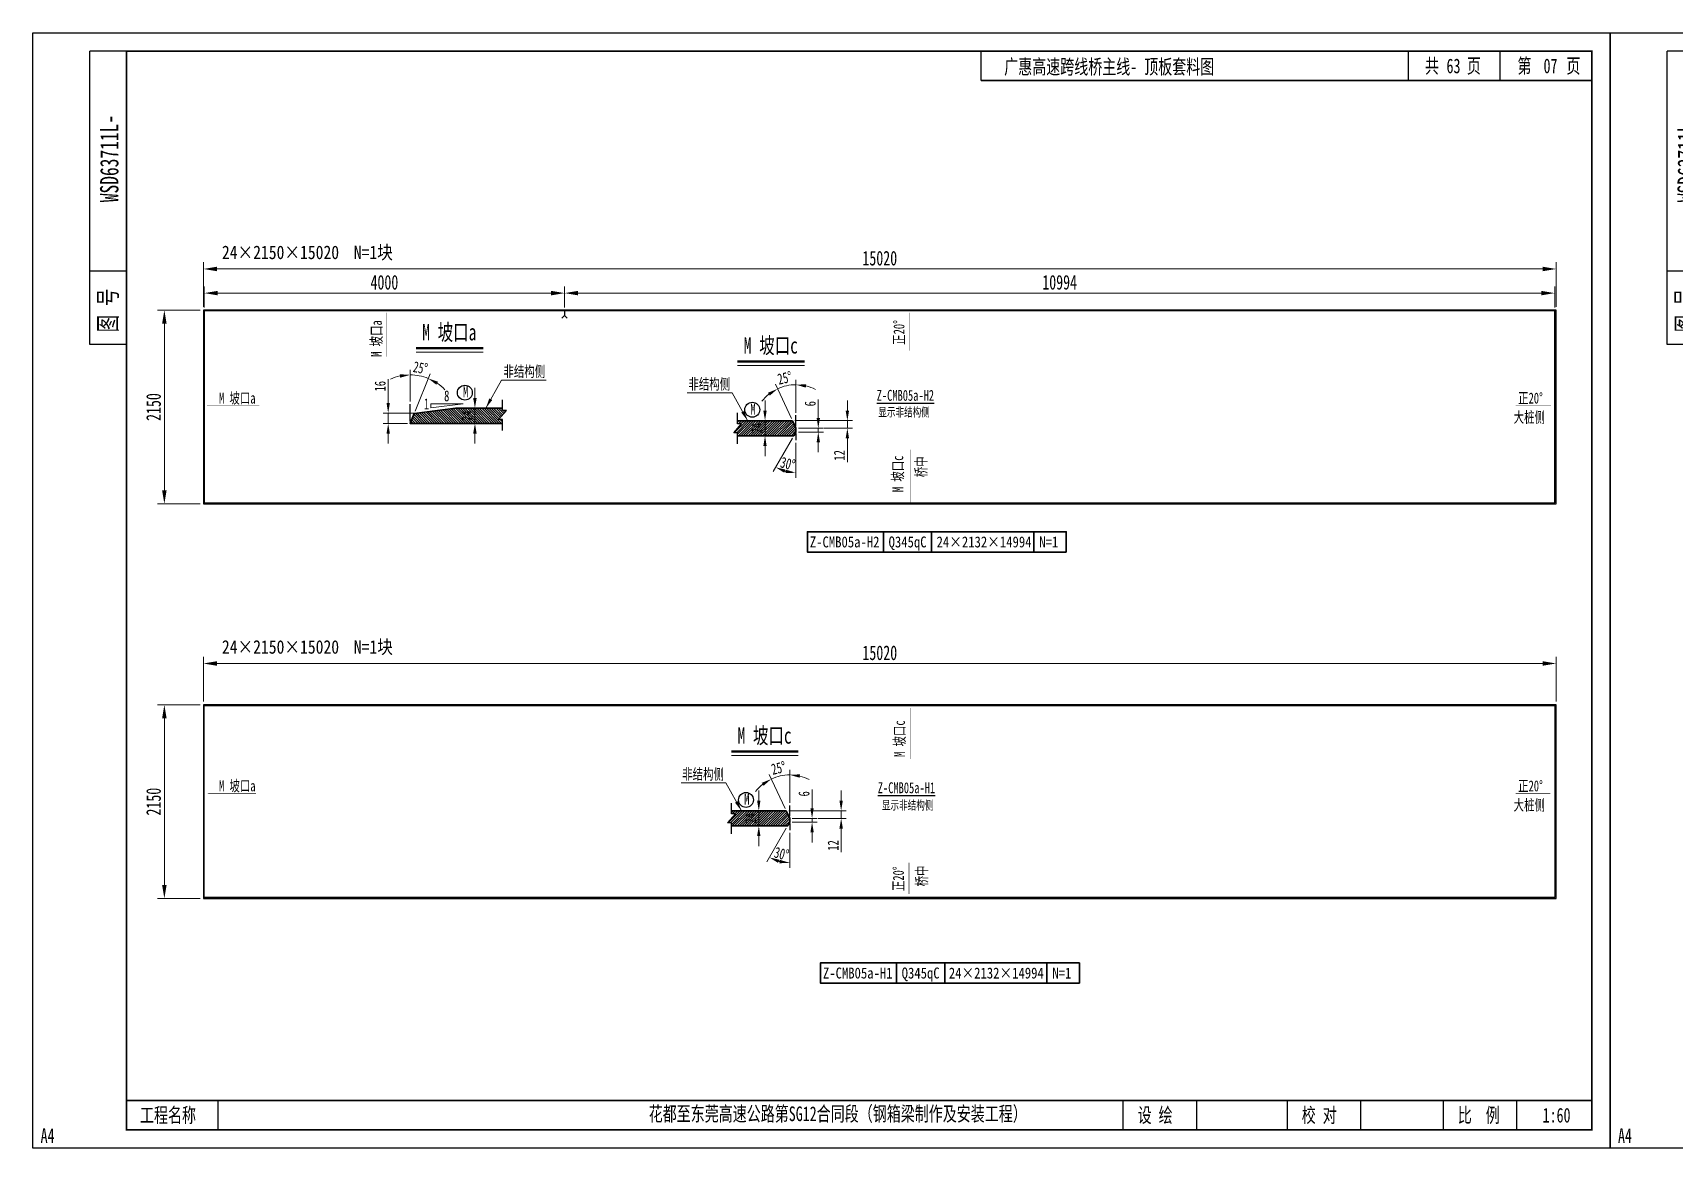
# Model space of a CAD drawing. Extents: x 1629247 to 2251351, y -601856 to -65897.
# Drawn here: x 2104269 to 2122492, y -97456 to -85073 of the extents above; entities that cross this region are included whole.
import ezdxf
from ezdxf.enums import TextEntityAlignment as Align

# ---------------------------------------------------------------- set-up
doc = ezdxf.new("R2010")
doc.units = 0
doc.header["$LTSCALE"] = 2
doc.header["$MEASUREMENT"] = 0
doc.header["$PDMODE"] = 35
doc.header["$PDSIZE"] = 50
doc.linetypes.add('PHANTOM', pattern=[63.5, 31.75, -6.35, 6.35, -6.35, 6.35, -6.35])
doc.layers.get('0').update_dxf_attribs({"linetype": 'CONTINUOUS'})
doc.layers.get('Defpoints').update_dxf_attribs({"linetype": 'CONTINUOUS'})
for name, color, linetype, lineweight in [('1图框轮廓', 7, 'CONTINUOUS', 35), ('文字层', 4, 'CONTINUOUS', 13), ('标注层', 3, 'CONTINUOUS', 13)]:
    doc.layers.add(name, color=color, linetype=linetype, lineweight=lineweight)
doc.layers.add('A3', color=7, linetype='CONTINUOUS')
doc.styles.add('仿宋', font='仿宋_GB2312_1.ttf', dxfattribs={"width": 0.7})
doc.dimstyles.new('标准标注样式-45', dxfattribs={"dimscale": 45, "dimtxt": 2.7, "dimasz": 2.5, "dimexe": 1.25, "dimexo": 0.625, "dimtad": 1, "dimdec": 0, "dimdsep": 46, "dimtxsty": '仿宋', "dimcen": 2.5, "dimclrd": 3, "dimclre": 3, "dimclrt": 4, "dimazin": 0, "dimtfac": 1, "dimtdec": 0, "dimtmove": 0, "dimatfit": 3, "dimfxl": 1.25, "dimlwd": 13, "dimlwe": 13, "dimarcsym": 0})
doc.dimstyles.new('标准标注样式-60', dxfattribs={"dimscale": 60, "dimtxt": 2.7, "dimasz": 2.5, "dimexe": 1.25, "dimexo": 0.625, "dimtad": 1, "dimdec": 0, "dimdsep": 46, "dimtxsty": '仿宋', "dimcen": 2.5, "dimclrd": 3, "dimclre": 3, "dimclrt": 4, "dimazin": 0, "dimtfac": 1, "dimtdec": 0, "dimtmove": 0, "dimatfit": 3, "dimfxl": 1.25, "dimlwd": 13, "dimlwe": 13, "dimarcsym": 0})

# ---------------------------------------------------------------- blocks, each defined once
blk = doc.blocks.new('*D822')
at = {"color": 3, "lineweight": 13, "ltscale": 3}
for p, q in [((2106172, -88124), (2106172, -87888)), ((2110172, -88124), (2110172, -87888))]:
    blk.add_line(p, q, dxfattribs=at)
at = {"color": 3, "linetype": 'ByBlock', "lineweight": 13, "ltscale": 3}
blk.add_line((2106322, -87963), (2110022, -87963), dxfattribs=at)
at = {"color": 3, "ltscale": 3}
for points in [[(2106322, -87938), (2106322, -87988), (2106172, -87963)], [(2110022, -87938), (2110022, -87988), (2110172, -87963)]]:
    blk.add_solid(points, dxfattribs=at)
at = {"layer": 'Defpoints', "color": 0, "ltscale": 3}
for p in [(2110172, -87963), (2106172, -88161), (2110172, -88161)]:
    blk.add_point(p, dxfattribs=at)
at = {"color": 4, "ltscale": 3, "insert": (2108172, -87844), "char_height": 162, "attachment_point": 5, "style": '仿宋'}
blk.add_mtext('4000', dxfattribs=at)
blk = doc.blocks.new('*D823')
at = {"color": 3, "lineweight": 13, "ltscale": 3}
for p, q in [((2110172, -88124), (2110172, -87888)), ((2121166, -88124), (2121166, -87888))]:
    blk.add_line(p, q, dxfattribs=at)
at = {"color": 3, "linetype": 'ByBlock', "lineweight": 13, "ltscale": 3}
blk.add_line((2110322, -87963), (2121016, -87963), dxfattribs=at)
at = {"color": 3, "ltscale": 3}
for points in [[(2110322, -87938), (2110322, -87988), (2110172, -87963)], [(2121016, -87938), (2121016, -87988), (2121166, -87963)]]:
    blk.add_solid(points, dxfattribs=at)
at = {"layer": 'Defpoints', "color": 0, "ltscale": 3}
for p in [(2121166, -87963), (2110172, -88161), (2121166, -88161)]:
    blk.add_point(p, dxfattribs=at)
at = {"color": 4, "ltscale": 3, "insert": (2115669, -87844), "char_height": 162, "attachment_point": 5, "style": '仿宋'}
blk.add_mtext('10994', dxfattribs=at)
blk = doc.blocks.new('*D718')
at = {"color": 3, "lineweight": 13, "ltscale": 3}
for p, q in [((2106162, -88116), (2106162, -87620)), ((2121182, -88116), (2121182, -87620))]:
    blk.add_line(p, q, dxfattribs=at)
at = {"color": 3, "linetype": 'ByBlock', "lineweight": 13, "ltscale": 3}
blk.add_line((2121032, -87695), (2106312, -87695), dxfattribs=at)
at = {"color": 3, "ltscale": 3}
for points in [[(2106312, -87670), (2106312, -87720), (2106162, -87695)], [(2121032, -87670), (2121032, -87720), (2121182, -87695)]]:
    blk.add_solid(points, dxfattribs=at)
at = {"layer": 'Defpoints', "color": 0, "ltscale": 3}
for p in [(2106162, -87695), (2106162, -88153), (2121182, -88153)]:
    blk.add_point(p, dxfattribs=at)
at = {"color": 4, "ltscale": 3, "insert": (2113672, -87576), "char_height": 162, "attachment_point": 5, "style": '仿宋'}
blk.add_mtext('15020', dxfattribs=at)
blk = doc.blocks.new('*D719')
at = {"color": 3, "lineweight": 13, "ltscale": 3}
for p, q in [((2106125, -88153), (2105654, -88153)), ((2106125, -90303), (2105654, -90303))]:
    blk.add_line(p, q, dxfattribs=at)
at = {"color": 3, "linetype": 'ByBlock', "lineweight": 13, "ltscale": 3}
blk.add_line((2105729, -88303), (2105729, -90153), dxfattribs=at)
at = {"color": 3, "ltscale": 3}
for points in [[(2105704, -88303), (2105754, -88303), (2105729, -88153)], [(2105704, -90153), (2105754, -90153), (2105729, -90303)]]:
    blk.add_solid(points, dxfattribs=at)
at = {"layer": 'Defpoints', "color": 0, "ltscale": 3}
for p in [(2106162, -88153), (2105729, -90303), (2106162, -90303)]:
    blk.add_point(p, dxfattribs=at)
at = {"color": 4, "ltscale": 3, "insert": (2105610, -89228), "char_height": 162, "attachment_point": 5, "rotation": 90, "style": '仿宋'}
blk.add_mtext('2150', dxfattribs=at)
blk = doc.blocks.new('tukuangA4-')
at = {"layer": 'A3'}
for p, q in [((537, 7565), (537, 10327)), ((882, 10327), (537, 10327)), ((12951, 10051), (12951, 10327)), ((13814, 10051), (13814, 10327)), ((882, 8256), (537, 8256)), ((882, 7565), (537, 7565)), ((1745, 173), (1745, 449)), ((10266, 173), (10266, 449)), ((10957, 173), (10957, 449)), ((11811, 173), (11811, 449)), ((12502, 173), (12502, 449)), ((13280, 173), (13280, 449)), ((13971, 173), (13971, 449))]:
    blk.add_line(p, q, dxfattribs=at)
blk.add_lwpolyline([(14850, 10500), (14850, 0), (0, 0), (0, 10500)], close=True, dxfattribs=at)
for points, const_width in [([(882, 10327), (14677, 10327), (14677, 173), (882, 173), (882, 10327)], 17.3), ([(8927, 10051), (8927, 10327)], 13.8), ([(8927, 10051), (14677, 10051)], 13.8), ([(882, 449), (14677, 449)], 13.8)]:
    blk.add_lwpolyline(points, dxfattribs=dict(at, const_width=const_width))
at = {"layer": 'A3', "color": 7, "linetype": 'Continuous', "style": '仿宋', "width": 0.7}
for s, p in [('共    页', (13106, 10120)), ('第     页', (13977, 10120)), ('工程名称', (1009, 242)), ('花都至东莞高速公路第SG12合同段（钢箱梁制作及安装工程）', (5798, 255)), ('设 绘', (10401, 242)), ('校 对', (11946, 242)), ('比  例', (13415, 242))]:
    blk.add_text(s, height=138.1, dxfattribs=at).set_placement(p)
blk.add_text('WSD63711L-', height=172.6, rotation=90, dxfattribs=at).set_placement((806, 9316), align=Align.CENTER)
blk.add_text('图 号', height=172.6, rotation=90, dxfattribs=at).set_placement((793, 7681))
blk.add_text('A4', height=138.1, dxfattribs=at).set_placement((139, 50), align=Align.CENTER)
blk = doc.blocks.new('*D720')
at = {"color": 3, "lineweight": 13, "ltscale": 3}
for p, q in [((2106162, -92496), (2106162, -92000)), ((2121182, -92496), (2121182, -92000))]:
    blk.add_line(p, q, dxfattribs=at)
at = {"color": 3, "linetype": 'ByBlock', "lineweight": 13, "ltscale": 3}
blk.add_line((2121032, -92075), (2106312, -92075), dxfattribs=at)
at = {"color": 3, "ltscale": 3}
for points in [[(2106312, -92050), (2106312, -92100), (2106162, -92075)], [(2121032, -92050), (2121032, -92100), (2121182, -92075)]]:
    blk.add_solid(points, dxfattribs=at)
at = {"layer": 'Defpoints', "color": 0, "ltscale": 3}
for p in [(2106162, -92075), (2106162, -92534), (2121182, -92534)]:
    blk.add_point(p, dxfattribs=at)
at = {"color": 4, "ltscale": 3, "insert": (2113672, -91957), "char_height": 162, "attachment_point": 5, "style": '仿宋'}
blk.add_mtext('15020', dxfattribs=at)
blk = doc.blocks.new('*D721')
at = {"color": 3, "lineweight": 13, "ltscale": 3}
for p, q in [((2106125, -92534), (2105654, -92534)), ((2106125, -94684), (2105654, -94684))]:
    blk.add_line(p, q, dxfattribs=at)
at = {"color": 3, "linetype": 'ByBlock', "lineweight": 13, "ltscale": 3}
blk.add_line((2105729, -92684), (2105729, -94534), dxfattribs=at)
at = {"color": 3, "ltscale": 3}
for points in [[(2105704, -92684), (2105754, -92684), (2105729, -92534)], [(2105704, -94534), (2105754, -94534), (2105729, -94684)]]:
    blk.add_solid(points, dxfattribs=at)
at = {"layer": 'Defpoints', "color": 0, "ltscale": 3}
for p in [(2106162, -92534), (2105729, -94684), (2106162, -94684)]:
    blk.add_point(p, dxfattribs=at)
at = {"color": 4, "ltscale": 3, "insert": (2105610, -93609), "char_height": 162, "attachment_point": 5, "rotation": 90, "style": '仿宋'}
blk.add_mtext('2150', dxfattribs=at)
blk = doc.blocks.new('*D710')
at = {"layer": 'Defpoints', "color": 0}
for p in [(2112672, -93795), (2112672, -93837), (2112920, -93795)]:
    blk.add_point(p, dxfattribs=at)
at = {"layer": '标注层', "color": 3, "linetype": 'ByBlock', "lineweight": 13}
for p, q in [((2112920, -93682), (2112920, -93475)), ((2112920, -93837), (2112920, -93795)), ((2112920, -93949), (2112920, -94062))]:
    blk.add_line(p, q, dxfattribs=at)
at = {"layer": '标注层', "color": 3, "lineweight": 13}
for p, q in [((2112700, -93795), (2112977, -93795)), ((2112700, -93837), (2112977, -93837))]:
    blk.add_line(p, q, dxfattribs=at)
at = {"layer": '标注层', "color": 3}
for points in [[(2112902, -93682), (2112939, -93682), (2112920, -93795)], [(2112902, -93949), (2112939, -93949), (2112920, -93837)]]:
    blk.add_solid(points, dxfattribs=at)
at = {"layer": '标注层', "color": 4, "insert": (2112831, -93522), "char_height": 122, "attachment_point": 5, "rotation": 90, "style": '仿宋'}
blk.add_mtext('6', dxfattribs=at)
blk = doc.blocks.new('*D711')
at = {"layer": 'Defpoints', "color": 0}
for p in [(2112602, -93317), (2112672, -93651), (2112633, -93711), (2112672, -93771), (2112672, -93795)]:
    blk.add_point(p, dxfattribs=at)
at = {"layer": '标注层', "color": 3, "lineweight": 13}
for p, q in [((2112672, -93623), (2112672, -93255)), ((2112621, -93685), (2112444, -93306))]:
    blk.add_line(p, q, dxfattribs=at)
at = {"layer": '标注层', "color": 3, "linetype": 'ByBlock', "lineweight": 13}
for start, end in [(128.3719, 141.7439), (90, 115), (63.2561, 76.6281)]:
    blk.add_arc((2112672, -93795), 483, start, end, dxfattribs=at)
at = {"layer": '标注层', "color": 3}
for points in [[(2112362, -93400), (2112382, -93432), (2112468, -93357)], [(2112781, -93343), (2112786, -93306), (2112672, -93311)]]:
    blk.add_solid(points, dxfattribs=at)
at = {"layer": '标注层', "color": 4, "insert": (2112548, -93236), "char_height": 121.5, "attachment_point": 5, "rotation": 12.5, "style": '仿宋'}
blk.add_mtext('25°', dxfattribs=at)
blk = doc.blocks.new('*D712')
at = {"layer": 'Defpoints', "color": 0}
for p in [(2112672, -93837), (2112647, -93879), (2112672, -93853), (2112672, -93927), (2112517, -94261)]:
    blk.add_point(p, dxfattribs=at)
at = {"layer": '标注层', "color": 3, "lineweight": 13}
for p, q in [((2112633, -93903), (2112418, -94276)), ((2112672, -93955), (2112672, -94344))]:
    blk.add_line(p, q, dxfattribs=at)
at = {"layer": '标注层', "color": 3, "linetype": 'ByBlock', "lineweight": 13}
blk.add_arc((2112672, -93837), 451, 254.3166, 255.6834, dxfattribs=at)
at = {"layer": '标注层', "color": 3}
for points in [[(2112542, -94288), (2112557, -94254), (2112446, -94228)], [(2112562, -94255), (2112558, -94293), (2112672, -94288)]]:
    blk.add_solid(points, dxfattribs=at)
at = {"layer": '标注层', "color": 4, "insert": (2112582, -94188), "char_height": 121.5, "attachment_point": 5, "rotation": 345.6834, "style": '仿宋'}
blk.add_mtext('30°', dxfattribs=at)
blk = doc.blocks.new('*D925')
at = {"layer": 'Defpoints', "color": 0}
for p in [(2112329, -93711), (2112372, -93711), (2112372, -93879)]:
    blk.add_point(p, dxfattribs=at)
at = {"layer": '标注层', "color": 3, "linetype": 'ByBlock', "lineweight": 13}
for p, q in [((2112329, -93598), (2112329, -93486)), ((2112329, -93879), (2112329, -93711)), ((2112329, -93991), (2112329, -94104))]:
    blk.add_line(p, q, dxfattribs=at)
at = {"layer": '标注层', "color": 3, "lineweight": 13}
for p, q in [((2112344, -93711), (2112272, -93711)), ((2112344, -93879), (2112272, -93879))]:
    blk.add_line(p, q, dxfattribs=at)
at = {"layer": '标注层', "color": 3}
for points in [[(2112310, -93598), (2112347, -93598), (2112329, -93711)], [(2112310, -93991), (2112347, -93991), (2112329, -93879)]]:
    blk.add_solid(points, dxfattribs=at)
at = {"layer": '标注层', "color": 4, "insert": (2112240, -93795), "char_height": 121.5, "attachment_point": 5, "rotation": 90, "style": '仿宋'}
blk.add_mtext('24', dxfattribs=at)
blk = doc.blocks.new('*D713')
at = {"layer": 'Defpoints', "color": 0}
for p in [(2112633, -93711), (2112959, -93795), (2113243, -93795)]:
    blk.add_point(p, dxfattribs=at)
at = {"layer": '标注层', "color": 3, "linetype": 'ByBlock', "lineweight": 13}
for p, q in [((2113243, -93598), (2113243, -93486)), ((2113243, -93711), (2113243, -93795)), ((2113243, -93907), (2113243, -94171))]:
    blk.add_line(p, q, dxfattribs=at)
at = {"layer": '标注层', "color": 3, "lineweight": 13}
for p, q in [((2112661, -93711), (2113299, -93711)), ((2112987, -93795), (2113299, -93795))]:
    blk.add_line(p, q, dxfattribs=at)
at = {"layer": '标注层', "color": 3}
for points in [[(2113224, -93598), (2113262, -93598), (2113243, -93711)], [(2113224, -93907), (2113262, -93907), (2113243, -93795)]]:
    blk.add_solid(points, dxfattribs=at)
at = {"layer": '标注层', "color": 4, "insert": (2113154, -94095), "char_height": 121.5, "attachment_point": 5, "rotation": 90, "style": '仿宋'}
blk.add_mtext('12', dxfattribs=at)
blk = doc.blocks.new('*D745')
at = {"layer": 'Defpoints', "color": 0}
for p in [(2112741, -89463), (2112989, -89463), (2112741, -89505)]:
    blk.add_point(p, dxfattribs=at)
at = {"layer": '标注层', "color": 3, "linetype": 'ByBlock', "lineweight": 13}
for p, q in [((2112989, -89351), (2112989, -89144)), ((2112989, -89505), (2112989, -89463)), ((2112989, -89618), (2112989, -89730))]:
    blk.add_line(p, q, dxfattribs=at)
at = {"layer": '标注层', "color": 3, "lineweight": 13}
for p, q in [((2112769, -89463), (2113046, -89463)), ((2112769, -89505), (2113046, -89505))]:
    blk.add_line(p, q, dxfattribs=at)
at = {"layer": '标注层', "color": 3}
for points in [[(2112971, -89351), (2113008, -89351), (2112989, -89463)], [(2112971, -89618), (2113008, -89618), (2112989, -89505)]]:
    blk.add_solid(points, dxfattribs=at)
at = {"layer": '标注层', "color": 4, "insert": (2112900, -89191), "char_height": 122, "attachment_point": 5, "rotation": 90, "style": '仿宋'}
blk.add_mtext('6', dxfattribs=at)
blk = doc.blocks.new('*D746')
at = {"layer": 'Defpoints', "color": 0}
for p in [(2112671, -88985), (2112702, -89379), (2112741, -89320), (2112741, -89439), (2112741, -89463)]:
    blk.add_point(p, dxfattribs=at)
at = {"layer": '标注层', "color": 3, "lineweight": 13}
for p, q in [((2112741, -89292), (2112741, -88924)), ((2112690, -89354), (2112513, -88975))]:
    blk.add_line(p, q, dxfattribs=at)
at = {"layer": '标注层', "color": 3, "linetype": 'ByBlock', "lineweight": 13}
for start, end in [(128.3719, 141.7439), (90, 115), (63.2561, 76.6281)]:
    blk.add_arc((2112741, -89463), 483, start, end, dxfattribs=at)
at = {"layer": '标注层', "color": 3}
for points in [[(2112431, -89069), (2112451, -89101), (2112537, -89026)], [(2112850, -89012), (2112855, -88975), (2112741, -88980)]]:
    blk.add_solid(points, dxfattribs=at)
at = {"layer": '标注层', "color": 4, "insert": (2112617, -88905), "char_height": 121.5, "attachment_point": 5, "rotation": 12.5, "style": '仿宋'}
blk.add_mtext('25°', dxfattribs=at)
blk = doc.blocks.new('*D747')
at = {"layer": 'Defpoints', "color": 0}
for p in [(2112717, -89547), (2112741, -89505), (2112741, -89522), (2112741, -89596), (2112586, -89930)]:
    blk.add_point(p, dxfattribs=at)
at = {"layer": '标注层', "color": 3, "lineweight": 13}
for p, q in [((2112702, -89572), (2112487, -89945)), ((2112741, -89624), (2112741, -90013))]:
    blk.add_line(p, q, dxfattribs=at)
at = {"layer": '标注层', "color": 3, "linetype": 'ByBlock', "lineweight": 13}
blk.add_arc((2112741, -89505), 451, 254.3166, 255.6834, dxfattribs=at)
at = {"layer": '标注层', "color": 3}
for points in [[(2112611, -89957), (2112626, -89923), (2112515, -89896)], [(2112631, -89924), (2112627, -89961), (2112741, -89957)]]:
    blk.add_solid(points, dxfattribs=at)
at = {"layer": '标注层', "color": 4, "insert": (2112651, -89857), "char_height": 121.5, "attachment_point": 5, "rotation": 345.6834, "style": '仿宋'}
blk.add_mtext('30°', dxfattribs=at)
blk = doc.blocks.new('*D928')
at = {"layer": 'Defpoints', "color": 0}
for p in [(2112398, -89379), (2112441, -89379), (2112441, -89547)]:
    blk.add_point(p, dxfattribs=at)
at = {"layer": '标注层', "color": 3, "linetype": 'ByBlock', "lineweight": 13}
for p, q in [((2112398, -89267), (2112398, -89154)), ((2112398, -89547), (2112398, -89379)), ((2112398, -89660), (2112398, -89772))]:
    blk.add_line(p, q, dxfattribs=at)
at = {"layer": '标注层', "color": 3, "lineweight": 13}
for p, q in [((2112413, -89379), (2112341, -89379)), ((2112413, -89547), (2112341, -89547))]:
    blk.add_line(p, q, dxfattribs=at)
at = {"layer": '标注层', "color": 3}
for points in [[(2112379, -89267), (2112416, -89267), (2112398, -89379)], [(2112379, -89660), (2112416, -89660), (2112398, -89547)]]:
    blk.add_solid(points, dxfattribs=at)
at = {"layer": '标注层', "color": 4, "insert": (2112309, -89463), "char_height": 121.5, "attachment_point": 5, "rotation": 90, "style": '仿宋'}
blk.add_mtext('24', dxfattribs=at)
blk = doc.blocks.new('*D748')
at = {"layer": 'Defpoints', "color": 0}
for p in [(2112702, -89379), (2113028, -89463), (2113312, -89463)]:
    blk.add_point(p, dxfattribs=at)
at = {"layer": '标注层', "color": 3, "linetype": 'ByBlock', "lineweight": 13}
for p, q in [((2113312, -89267), (2113312, -89154)), ((2113312, -89379), (2113312, -89463)), ((2113312, -89576), (2113312, -89840))]:
    blk.add_line(p, q, dxfattribs=at)
at = {"layer": '标注层', "color": 3, "lineweight": 13}
for p, q in [((2112730, -89379), (2113368, -89379)), ((2113056, -89463), (2113368, -89463))]:
    blk.add_line(p, q, dxfattribs=at)
at = {"layer": '标注层', "color": 3}
for points in [[(2113293, -89267), (2113331, -89267), (2113312, -89379)], [(2113293, -89576), (2113331, -89576), (2113312, -89463)]]:
    blk.add_solid(points, dxfattribs=at)
at = {"layer": '标注层', "color": 4, "insert": (2113223, -89764), "char_height": 121.5, "attachment_point": 5, "rotation": 90, "style": '仿宋'}
blk.add_mtext('12', dxfattribs=at)
blk = doc.blocks.new('*D749')
at = {"layer": 'Defpoints', "color": 0}
for p in [(2109177, -89241), (2109210, -89241), (2109202, -89409)]:
    blk.add_point(p, dxfattribs=at)
at = {"layer": '标注层', "color": 3, "linetype": 'ByBlock', "lineweight": 13}
for p, q in [((2109177, -89129), (2109177, -89016)), ((2109177, -89409), (2109177, -89241)), ((2109177, -89522), (2109177, -89634))]:
    blk.add_line(p, q, dxfattribs=at)
at = {"layer": '标注层', "color": 3, "lineweight": 13}
for p, q in [((2109182, -89241), (2109121, -89241)), ((2109174, -89409), (2109121, -89409))]:
    blk.add_line(p, q, dxfattribs=at)
at = {"layer": '标注层', "color": 3}
for points in [[(2109158, -89129), (2109196, -89129), (2109177, -89241)], [(2109158, -89522), (2109196, -89522), (2109177, -89409)]]:
    blk.add_solid(points, dxfattribs=at)
at = {"layer": '标注层', "color": 4, "insert": (2109088, -89325), "char_height": 121.5, "attachment_point": 5, "rotation": 90, "style": '仿宋'}
blk.add_mtext('24', dxfattribs=at)
blk = doc.blocks.new('*D750')
at = {"layer": 'Defpoints', "color": 0}
for p in [(2108593, -88889), (2108457, -89196), (2108457, -89389), (2108457, -89409), (2108501, -89299)]:
    blk.add_point(p, dxfattribs=at)
at = {"layer": '标注层', "color": 3, "lineweight": 13}
for p, q in [((2108457, -89168), (2108457, -88815)), ((2108512, -89273), (2108679, -88858))]:
    blk.add_line(p, q, dxfattribs=at)
at = {"layer": '标注层', "color": 3, "linetype": 'ByBlock', "lineweight": 13}
for start, end in [(101.9979, 113.9959), (68, 90), (44.0041, 56.0021)]:
    blk.add_arc((2108457, -89409), 538, start, end, dxfattribs=at)
at = {"layer": '标注层', "color": 3}
for points in [[(2108343, -88864), (2108347, -88902), (2108457, -88871)], [(2108749, -88980), (2108766, -88947), (2108658, -88910)]]:
    blk.add_solid(points, dxfattribs=at)
at = {"layer": '标注层', "color": 4, "insert": (2108572, -88793), "char_height": 121.5, "attachment_point": 5, "rotation": 349.4508, "style": '仿宋'}
blk.add_mtext('25%%D', dxfattribs=at)
blk = doc.blocks.new('*D751')
at = {"layer": 'Defpoints', "color": 0}
for p in [(2108214, -89409), (2108457, -89409), (2108522, -89296)]:
    blk.add_point(p, dxfattribs=at)
at = {"layer": '标注层', "color": 3, "linetype": 'ByBlock', "lineweight": 13}
for p, q in [((2108214, -89184), (2108214, -88920)), ((2108214, -89409), (2108214, -89296)), ((2108214, -89522), (2108214, -89634))]:
    blk.add_line(p, q, dxfattribs=at)
at = {"layer": '标注层', "color": 3, "lineweight": 13}
for p, q in [((2108494, -89296), (2108158, -89296)), ((2108429, -89409), (2108158, -89409))]:
    blk.add_line(p, q, dxfattribs=at)
at = {"layer": '标注层', "color": 3}
for points in [[(2108196, -89184), (2108233, -89184), (2108214, -89296)], [(2108196, -89522), (2108233, -89522), (2108214, -89409)]]:
    blk.add_solid(points, dxfattribs=at)
at = {"layer": '标注层', "color": 4, "insert": (2108125, -88996), "char_height": 121.5, "attachment_point": 5, "rotation": 90, "style": '仿宋'}
blk.add_mtext('16', dxfattribs=at)

msp = doc.modelspace()

# ---------------------------------------------------------------- hatches: boundary and pattern name
at = {"layer": '标注层', "linetype": 'PHANTOM'}
h = msp.add_hatch(dxfattribs=at)
h.set_pattern_fill('ANSI31', color=8, scale=150, style=0)
h.set_pattern_definition([(315, (2108456.725, -89241.383), (-13.25825, -13.25825), [])])
h.paths.add_polyline_path([(2108960.7, -89241.4), (2108501.4, -89298.8), (2108456.7, -89409.4), (2109482.6, -89409.4), (2109482.6, -89367.7), (2109438.9, -89367.7), (2109526.4, -89267.7), (2109482.6, -89267.7), (2109482.6, -89241.4)])
h.paths.add_polyline_path([(2108997.2, -89404.7), (2108997.2, -89246), (2109179.5, -89246), (2109179.5, -89404.7)], flags=24)
h = msp.add_hatch(dxfattribs=at)
h.set_pattern_fill('ANSI31', color=8, scale=150, style=0)
h.set_pattern_definition([(45, (2112049.95, -89547.397), (-13.25825, 13.25825), [])])
h.paths.add_polyline_path([(2112716.5, -89547.4), (2112740.8, -89505.4), (2112740.8, -89463.4), (2112701.6, -89379.4), (2112093.7, -89379.4), (2112093.7, -89414), (2112137.4, -89414), (2112049.9, -89514), (2112093.7, -89514), (2112093.7, -89547.4)])
h.paths.add_polyline_path([(2112217.6, -89542.7), (2112217.6, -89384.1), (2112399.9, -89384.1), (2112399.9, -89542.7)], flags=24)
h = msp.add_hatch(dxfattribs=at)
h.set_pattern_fill('ANSI31', color=8, scale=150, style=0)
h.set_pattern_definition([(45, (2111980.91, -93878.613), (-13.25825, 13.25825), [])])
h.paths.add_polyline_path([(2112647.5, -93878.6), (2112671.7, -93836.6), (2112671.7, -93794.6), (2112632.5, -93710.6), (2112024.7, -93710.6), (2112024.7, -93745.2), (2112068.4, -93745.2), (2111980.9, -93845.2), (2112024.7, -93845.2), (2112024.7, -93878.6)])
h.paths.add_polyline_path([(2112148.6, -93873.9), (2112148.6, -93715.3), (2112330.9, -93715.3), (2112330.9, -93873.9)], flags=24)

# ---------------------------------------------------------------- linework, layer by layer
at = {"color": 6, "ltscale": 3}
for p, q in [((2110172, -88161.2), (2110172, -88210.4)), ((2110172, -88210.4), (2110140.7, -88241.7)), ((2110201.1, -88239.4), (2110172, -88210.4))]:
    msp.add_line(p, q, dxfattribs=at)
at = {"color": 7, "ltscale": 3}
for p, q in [((2108456.7, -89389.3), (2108456.7, -89195.8)), ((2112740.8, -89439.4), (2112740.8, -89319.8)), ((2112740.8, -89521.9), (2112740.8, -89596)), ((2112671.7, -93770.6), (2112671.7, -93651.1)), ((2112671.7, -93853.2), (2112671.7, -93927.2))]:
    msp.add_line(p, q, dxfattribs=at)
at = {"color": 8, "ltscale": 3}
for points in [[(2106162.4, -90303.2), (2121182.4, -90303.2), (2121182.4, -88153.2), (2106162.4, -88153.2)], [(2106162.4, -94684), (2121182.4, -94684), (2121182.4, -92534), (2106162.4, -92534)]]:
    msp.add_lwpolyline(points, close=True, dxfattribs=at)
at = {"color": 1}
for points in [[(2106172.4, -90293.2), (2121166.5, -90293.2), (2121166.5, -88161.2), (2106172.4, -88161.2)], [(2106172.4, -92542), (2121166.5, -92542), (2121166.5, -94674), (2106172.4, -94674)]]:
    msp.add_lwpolyline(points, close=True, dxfattribs=at)
at = {"color": 7}
for points in [[(2109482.6, -89488.9), (2109482.6, -89367.7), (2109438.9, -89367.7), (2109526.4, -89267.7), (2109482.6, -89267.7), (2109482.6, -89146.5)], [(2112093.7, -89635.2), (2112093.7, -89514), (2112049.9, -89514), (2112137.4, -89414), (2112093.7, -89414), (2112093.7, -89292.8)], [(2112024.7, -93966.4), (2112024.7, -93845.2), (2111980.9, -93845.2), (2112068.4, -93745.2), (2112024.7, -93745.2), (2112024.7, -93624.1)]]:
    msp.add_lwpolyline(points, dxfattribs=at)
at = {"color": 3, "ltscale": 3}
for centre in [(2109065.2, -89068.1), (2112256.1, -89258.1), (2112187, -93589.3)]:
    msp.add_circle(centre, 82.7, dxfattribs=at)
at = {"layer": '1图框轮廓', "color": 30, "ltscale": 3}
for p, q in [((2113713.3, -90612.9), (2113713.3, -90837.9)), ((2114247.8, -90837.9), (2114247.8, -90612.9)), ((2115382.3, -90612.9), (2115382.3, -90837.9)), ((2113858.7, -95399.1), (2113858.7, -95624.1)), ((2114393.2, -95624.1), (2114393.2, -95399.1)), ((2115527.6, -95399.1), (2115527.6, -95624.1))]:
    msp.add_line(p, q, dxfattribs=at)
at = {"layer": '1图框轮廓', "color": 207}
for points in [[(2109482.6, -89241.4), (2108960.7, -89241.4), (2108501.4, -89298.8), (2108456.7, -89409.4), (2109482.6, -89409.4)], [(2112093.7, -89547.4), (2112716.5, -89547.4), (2112740.8, -89505.4), (2112740.8, -89463.4), (2112701.6, -89379.4), (2112093.7, -89379.4)], [(2112024.7, -93878.6), (2112647.5, -93878.6), (2112671.7, -93836.6), (2112671.7, -93794.6), (2112632.5, -93710.6), (2112024.7, -93710.6)]]:
    msp.add_lwpolyline(points, dxfattribs=at)
at = {"layer": '1图框轮廓', "color": 30, "ltscale": 3}
for points in [[(2115742.3, -90837.9), (2112867.6, -90837.9), (2112867.6, -90612.9), (2115742.3, -90612.9)], [(2115887.6, -95624.1), (2113013, -95624.1), (2113013, -95399.1), (2115887.6, -95399.1)]]:
    msp.add_lwpolyline(points, close=True, dxfattribs=at)
at = {"layer": '文字层', "lineweight": 50}
for p, q in [((2109267, -88574.4), (2108523.8, -88574.4)), ((2112836.7, -88720.7), (2112093.4, -88720.7)), ((2112767.6, -93051.9), (2112024.4, -93051.9))]:
    msp.add_line(p, q, dxfattribs=at)
at = {"layer": '文字层', "lineweight": 20}
for p, q in [((2109267, -88619.4), (2108523.8, -88619.4)), ((2112836.7, -88765.7), (2112093.4, -88765.7)), ((2112767.6, -93096.9), (2112024.4, -93096.9))]:
    msp.add_line(p, q, dxfattribs=at)
at = {"layer": '标注层', "color": 182}
msp.add_lwpolyline([(2108200.2, -88174.1, 0, 25, 0), (2108200.2, -88248.9, 5, 5, 0), (2108200.2, -88669.9, 5, 5, 0)], format="xyseb", dxfattribs=at)
at = {"layer": '标注层', "color": 42}
for points in [[(2114003, -88174.1, 0, 25, 0), (2114003, -88248.9, 5, 5, 0), (2114003, -88603.5, 5, 5, 0)], [(2106201, -89214.1, 0, 25, 0), (2106275.9, -89214.1, 5, 5, 0), (2106781.8, -89214.1, 5, 5, 0)], [(2121126.2, -89214.1, 0, 25, 0), (2121051.4, -89214.1, 5, 5, 0), (2120730.6, -89214.1, 5, 5, 0)], [(2114012.3, -90293.2, 0, 25, 0), (2114012.3, -90218.4, 5, 5, 0), (2114012.3, -89702.5, 5, 5, 0)], [(2114012.3, -92565, 0, 25, 0), (2114012.3, -92639.8, 5, 5, 0), (2114012.3, -93135, 5, 5, 0)], [(2106201, -93519.6, 0, 25, 0), (2106275.9, -93519.6, 5, 5, 0), (2106746.5, -93519.6, 5, 5, 0)], [(2121126.2, -93519.6, 0, 25, 0), (2121051.4, -93519.6, 5, 5, 0), (2120730.6, -93519.6, 5, 5, 0)], [(2113996.3, -94644.8, 0, 25, 0), (2113996.3, -94570, 5, 5, 0), (2113996.3, -94285.3, 5, 5, 0)]]:
    msp.add_lwpolyline(points, format="xyseb", dxfattribs=at)
at = {"layer": '标注层', "color": 7}
msp.add_lwpolyline([(2108686.5, -89238.1), (2109044.9, -89193.3), (2109044.9, -89193.3), (2108686.5, -89193.3)], close=True, dxfattribs=at)

# ---------------------------------------------------------------- block references
at = {"color": 8, "xscale": 1.179310345090926, "yscale": 1.179310344828991, "zscale": 1.179310344827586}
for p in [(2104268.7, -97456), (2121781.5, -97456)]:
    msp.add_blockref('tukuangA4-', p, dxfattribs=at)

# ---------------------------------------------------------------- texts
at = {"color": 7, "style": '仿宋', "width": 0.85}
for s, p in [('24×2150×15020', (2106367.9, -87585.4)), ('N=1块', (2107832.2, -87585.4)), ('24×2150×15020', (2106367.9, -91966.2)), ('N=1块', (2107832.2, -91966.2))]:
    msp.add_text(s, height=150, dxfattribs=at).set_placement(p)
at = {"color": 6, "linetype": 'PHANTOM', "ltscale": 10, "style": '仿宋', "width": 0.7}
for s, p in [('%%UZ-CMB05a-H2', (2113637.9, -89158.9)), ('%%UZ-CMB05a-H1', (2113649.7, -93515.4))]:
    msp.add_text(s, height=121.5, dxfattribs=at).set_placement(p)
at = {"color": 152, "linetype": 'PHANTOM', "ltscale": 10, "style": '仿宋', "width": 0.7}
for p in [(2113655.7, -89333.3), (2113696.2, -93697.4)]:
    msp.add_text('显示非结构侧', height=97.2, dxfattribs=at).set_placement(p)
at = {"color": 7, "style": '仿宋', "width": 0.85}
for s, p in [('Z-CMB05a-H2', (2113282, -90725.4)), ('Q345qC', (2113980.6, -90725.4)), ('24×2132×14994', (2114829.6, -90725.4)), ('N=1 ', (2115583.4, -90725.4)), ('Z-CMB05a-H1', (2113427.3, -95511.6)), ('Q345qC', (2114125.9, -95511.6)), ('24×2132×14994', (2114965.7, -95511.6)), ('N=1 ', (2115728.7, -95511.6))]:
    msp.add_text(s, height=121.5, dxfattribs=at).set_placement(p, align=Align.MIDDLE_CENTER)
at = {"layer": 'A3', "color": 6, "linetype": 'Continuous', "style": '仿宋', "width": 0.7}
msp.add_text('广惠高速跨线桥主线- 顶板套料图', height=162.857, dxfattribs=at).set_placement((2115053.4, -85531))
at = {"layer": 'A3', "color": 1, "linetype": 'Continuous', "style": '仿宋', "width": 0.7}
for s, p in [('63', (2119963.9, -85521.8)), ('07', (2121041.1, -85521.8))]:
    msp.add_text(s, height=162.86, dxfattribs=at).set_placement(p)
at = {"layer": 'A3', "color": 7, "linetype": 'Continuous', "style": '仿宋', "width": 0.7}
msp.add_text('1:60', height=162.86, dxfattribs=at).set_placement((2121030.7, -97171.2))
at = {"layer": '文字层', "color": 1, "style": '仿宋', "width": 0.7}
for s, p in [('M 坡口a', (2108592.1, -88487.3)), ('M 坡口c', (2112161.7, -88633.6)), ('M 坡口c', (2112092.7, -92964.8))]:
    msp.add_text(s, height=180, dxfattribs=at).set_placement(p)
at = {"layer": '标注层', "color": 182, "style": '仿宋', "width": 0.7}
msp.add_text('M 坡口a', height=121.5, rotation=90, dxfattribs=at).set_placement((2108143.1, -88670.2))
at = {"layer": '标注层', "color": 42, "style": '仿宋', "width": 0.7}
for s, p in [('正20%%D', (2113945.8, -88536.7)), ('桥中', (2114189.6, -90007.3)), ('正20%%D', (2113939.1, -94601.7)), ('桥中', (2114197.8, -94549.6))]:
    msp.add_text(s, height=121.5, rotation=90, dxfattribs=at).set_placement(p)
at = {"layer": '标注层', "color": 4, "style": '仿宋', "width": 0.7}
for s, p in [('非结构侧', (2109493.2, -88893.4)), ('非结构侧', (2111546.9, -89033)), ('8', (2108835.3, -89164.2)), ('1', (2108610.8, -89253.7)), ('非结构侧', (2111477.9, -93364.2))]:
    msp.add_text(s, height=121.5, dxfattribs=at).set_placement(p)
at = {"layer": '标注层', "color": 42, "style": '仿宋', "width": 0.7}
for s, p in [('M 坡口a', (2106335.6, -89188.9)), ('正20%%D', (2120759.4, -89188.9)), ('大桩侧', (2120709, -89401.7)), ('M 坡口a', (2106335.6, -93494.4)), ('正20%%D', (2120759.4, -93494.4)), ('大桩侧', (2120709, -93707.1))]:
    msp.add_text(s, height=121.5, dxfattribs=at).set_placement(p)
at = {"layer": '标注层', "color": 2, "style": '仿宋', "width": 0.7}
for p in [(2109044.7, -89121), (2112235.6, -89311), (2112166.5, -93642.2)]:
    msp.add_text('M', height=121.5, dxfattribs=at).set_placement(p)
at = {"layer": '标注层', "color": 4, "style": '仿宋', "width": 0.7}
for p in [(2113931.6, -90172.5), (2113950.5, -93112.7)]:
    msp.add_text('M 坡口c', height=121.5, rotation=90, dxfattribs=at).set_placement(p)

# ---------------------------------------------------------------- dimensions: what is measured, and where the dimension line sits
at = {"color": 8, "ltscale": 3}
for base, p1, p2, picture, middle in [((2106162.4, -87694.6), (2121182.4, -88153.2), (2106162.4, -88153.2), '*D718', (2113672.4, -87576.1)), ((2110172, -87962.9), (2106172.4, -88161.2), (2110172, -88161.2), '*D822', (2108172.2, -87844.4)), ((2121166.4658, -87962.8537), (2110172.049, -88161.2337), (2121166.4658, -88161.2337), '*D823', (2115669.2574, -87844.3537)), ((2106162.4, -92075.3), (2121182.4, -92534), (2106162.4, -92534), '*D720', (2113672.4, -91956.8))]:
    dim = msp.add_linear_dim(base=base, p1=p1, p2=p2, dimstyle='标准标注样式-60', dxfattribs=at)
    dim.commit()
    dim.dimension.update_dxf_attribs({"geometry": picture, "text_midpoint": middle})
for base, p1, p2, picture, middle in [((2105729, -90303.2), (2106162.4, -88153.2), (2106162.4, -90303.2), '*D719', (2105610.5, -89228.2)), ((2105729, -94684), (2106162.4, -92534), (2106162.4, -94684), '*D721', (2105610.5, -93609))]:
    dim = msp.add_linear_dim(base=base, p1=p1, p2=p2, angle=90, dimstyle='标准标注样式-60', dxfattribs=at)
    dim.commit()
    dim.dimension.update_dxf_attribs({"geometry": picture, "text_midpoint": middle})
at = {"layer": '标注层', "color": 7}
dim = msp.add_angular_dim_2l(base=(2108593, -88888.7), line1=((2108501.4, -89298.8), (2108456.7, -89409.4)), line2=((2108456.7, -89389.3), (2108456.7, -89195.8)), text='25%%D', dimstyle='标准标注样式-45', override={"dimlfac": 0.142857, "dimadec": 0}, dxfattribs=at)
dim.commit()
dim.dimension.update_dxf_attribs({"geometry": '*D750', "text_midpoint": (2108555.3, -88880.3), "dimtype": 162})
dim = msp.add_linear_dim(base=(2108214.4, -89409.4), p1=(2108522.1, -89296.2), p2=(2108456.7, -89409.4), angle=270, dimstyle='标准标注样式-45', override={"dimlfac": 0.142857}, dxfattribs=at)
dim.commit()
dim.dimension.update_dxf_attribs({"geometry": '*D751', "text_midpoint": (2108214.4, -88995.5), "dimtype": 160})
for base, line1, line2, picture, middle in [((2112670.7, -88985.4), ((2112740.8, -89463.4), (2112701.6, -89379.4)), ((2112740.8, -89439.4), (2112740.8, -89319.8)), '*D746', (2112616.9, -88904.9)), ((2112601.7, -93316.6), ((2112671.7, -93794.6), (2112632.5, -93710.6)), ((2112671.7, -93770.6), (2112671.7, -93651.1)), '*D711', (2112547.9, -93236.2))]:
    dim = msp.add_angular_dim_2l(base=base, line1=line1, line2=line2, dimstyle='标准标注样式-45', override={"dimlfac": 0.142857, "dimadec": 0}, dxfattribs=at)
    dim.commit()
    dim.dimension.update_dxf_attribs({"geometry": picture, "text_midpoint": middle})
for base, p1, p2, picture, middle in [((2109177.2, -89241.4), (2109202.1, -89409.4), (2109210.4, -89241.4), '*D749', (2109088.3, -89325.4)), ((2112397.6, -89379.4), (2112441.3, -89547.4), (2112441.3, -89379.4), '*D928', (2112308.8, -89463.4)), ((2113311.9, -89463.4), (2112701.6, -89379.4), (2113028.2, -89463.4), '*D748', (2113223, -89764.1)), ((2112989.3, -89463.4), (2112740.8, -89505.4), (2112740.8, -89463.4), '*D745', (2112900.4, -89191.2)), ((2112920.3, -93794.6), (2112671.7, -93836.6), (2112671.7, -93794.6), '*D710', (2112831.4, -93522.4)), ((2112328.6, -93710.6), (2112372.3, -93878.6), (2112372.3, -93710.6), '*D925', (2112239.7, -93794.6)), ((2113242.8, -93794.6), (2112632.5, -93710.6), (2112959.2, -93794.6), '*D713', (2113153.9, -94095.3))]:
    dim = msp.add_linear_dim(base=base, p1=p1, p2=p2, angle=90, dimstyle='标准标注样式-45', override={"dimlfac": 0.142857}, dxfattribs=at)
    dim.commit()
    dim.dimension.update_dxf_attribs({"geometry": picture, "text_midpoint": middle})
for base, line1, line2, picture, middle in [((2112586.4, -89929.6), ((2112740.8, -89521.9), (2112740.8, -89596)), ((2112716.5, -89547.4), (2112740.8, -89505.4)), '*D747', (2112629.1, -89942.8)), ((2112517.3, -94260.8), ((2112671.7, -93853.2), (2112671.7, -93927.2)), ((2112647.5, -93878.6), (2112671.7, -93836.6)), '*D712', (2112560.1, -94274))]:
    dim = msp.add_angular_dim_2l(base=base, line1=line1, line2=line2, dimstyle='标准标注样式-45', override={"dimlfac": 0.142857, "dimadec": 0}, dxfattribs=at)
    dim.commit()
    dim.dimension.update_dxf_attribs({"geometry": picture, "text_midpoint": middle, "dimtype": 162})

# ---------------------------------------------------------------- leaders
at = {"color": 7, "ltscale": 3}
for points in [[(2109298.8, -89239.1), (2109470.3, -88930), (2109969.3, -88930)], [(2112204.7, -89378.7), (2112033.1, -89069.6), (2111534.2, -89069.6)], [(2112135.7, -93710), (2111964.1, -93400.8), (2111465.1, -93400.8)]]:
    msp.add_leader(points, dimstyle='标准标注样式-45', override={"dimgap": 0.625, "dimtad": 0}, dxfattribs=at)

doc.saveas('drawing.dxf')
